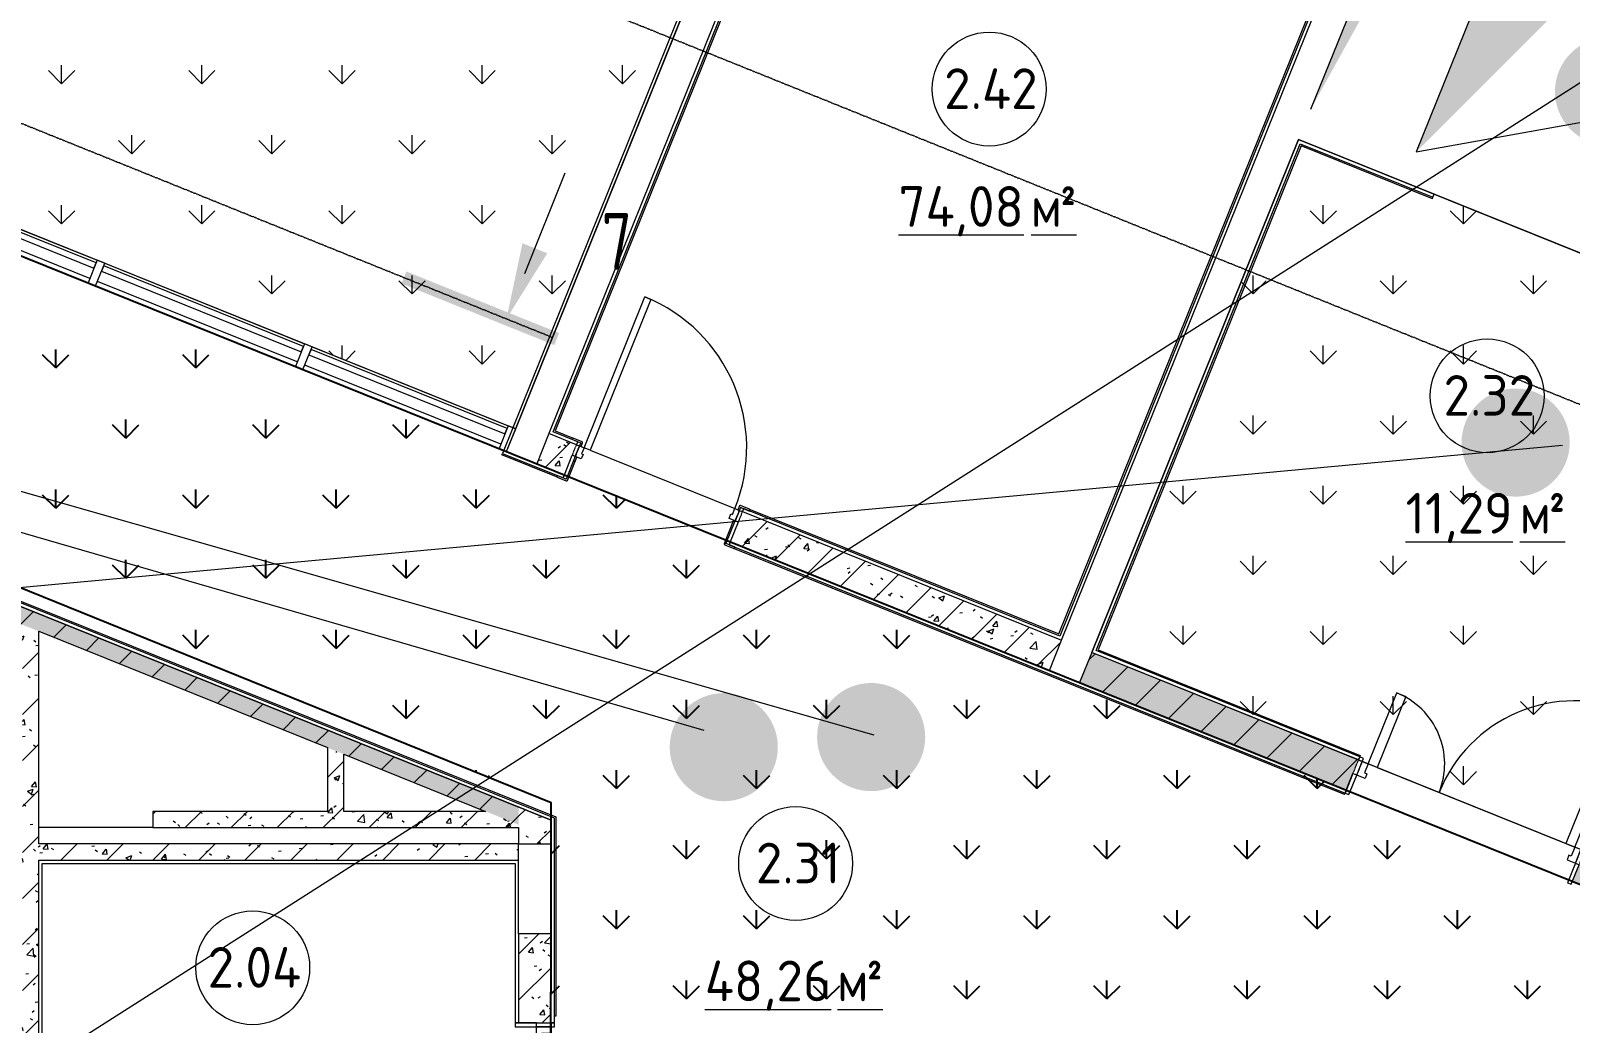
# Model space of a CAD drawing. Header units: millimetres. Extents: x -584918 to 2941280, y 3000189 to 4229862.
# Drawn here: x -459456 to -449988, y 3868007 to 3874109 of the extents above; entities that cross this region are included whole.
import ezdxf

# ---------------------------------------------------------------- set-up
doc = ezdxf.new("R2010")
doc.units = ezdxf.units.MM
for name, pattern in [('ASVP_Линия разреза', [20, 0, -10, 0, -10]), ('ASVP_Невидимые', [5, 3, -2]), ('ASVP_Штриховая_ш3 п1_5', [4.5, 3, -1.5])]:
    doc.linetypes.add(name, pattern=pattern)
for name, color, linetype, lineweight in [('2023_08_07-Лист - АР_03 - План 2го этажа этажа на отм- +$0$Стены внутренние', 7, 'Continuous', 0), ('Витраж', 7, 'Continuous', 0), ('Двери', 7, 'Continuous', 0), ('Линии', 7, 'Continuous', 0), ('Линии разделители', 7, 'ASVP_Штриховая_ш3 п1_5', 0), ('Марки помещений', 7, 'Continuous', 0), ('Обобщенные модели', 7, 'Continuous', 0), ('Панели витража', 7, 'Continuous', 0), ('Перекрытие', 7, 'Continuous', 0), ('Разрезы', 7, 'Continuous', 0), ('Стены внутренние', 7, 'Continuous', 0), ('Стены несущие', 7, 'Continuous', 0), ('Стены отделка', 7, 'Continuous', 0), ('Узлы', 7, 'Continuous', 0), ('экспертиза ДУ', 1, 'Continuous', 0), ('экспертиза условные обозначения', 1, 'Continuous', 0)]:
    doc.layers.add(name, color=color, linetype=linetype, lineweight=lineweight)
doc.styles.add('GOST Common_2', font='', dxfattribs={"height": 500})
doc.styles.add('GOST Common_3', font='', dxfattribs={"width": 0.9, "height": 500})
doc.styles.add('GOST Common_4', font='', dxfattribs={"width": 0.8, "height": 700})
doc.styles.get('GOST Common_2').set_extended_font_data('GOST Common')
doc.styles.get('GOST Common_3').set_extended_font_data('GOST Common')
doc.styles.get('GOST Common_4').set_extended_font_data('GOST Common')
pattern_1 = [(45, (-445536.98, 3844560.27), (-141.4214, 141.4214), [])]
pattern_2 = [(50, (-445536.98, 3844560.27), (364.368, -31.8783), [38.1, -419.1]), (355, (-445536.98, 3844560.27), (-70.486, 382.1133), [30.48, -335.28]), (100.451, (-445506.6, 3844557.6), (293.885, 350.2334), [32.38, -356.18]), (46.184, (-445537, 3844661.87), (542.1585, -84.086), [57.15, -628.65]), (96.636, (-445491.8, 3844654.86), (474.805, 494.8554), [48.57, -534.27]), (351.184, (-445537, 3844661.87), (474.81, 494.85), [45.72, -502.92]), (21, (-445486.18, 3844636.47), (303.2285, -204.5305), [38.1, -419.1]), (326, (-445486.18, 3844636.47), (123.604, 368.376), [30.48, -335.28]), (71.451, (-445460.9, 3844619.42), (426.834, 163.8427), [32.38, -356.18]), (37.5, (-445536.98, 3844560.27), (6.17665, 169.11015), [16.764, -314.452, 16.764, -323.596, -336.55]), (37.5, (-445536.98, 3844560.27), (6.17665, 169.11015), [-671.576, 16.764, -319.786]), (7.5, (-445536.98, 3844560.27), (133.6389, 200.3615), [16.764, -177.292, 16.764, -306.832, -128.27]), (7.5, (-445536.98, 3844560.27), (133.6389, 200.3615), [-517.652, 16.764, -111.506]), (327.5, (-445650.27, 3844560.27), (271.1818, -11.45836), [16.764, -110.236, 16.764, -379.476, -525.78]), (327.5, (-445650.27, 3844560.27), (271.1818, -11.45836), [-523.24, 16.764, -509.016]), (317.5, (-445701.07, 3844560.27), (296.2585, 50.8528), [16.764, -148.336, 16.764, -246.38, -373.38]), (317.5, (-445701.07, 3844560.27), (296.2585, 50.8528), [-428.244, 16.764, -356.616])]
pattern_3 = [(90, (-514872.35, 3487129.7), (-431.0523, 431.0523), [114.3, -747.8046]), (45, (-514872.35, 3487129.7), (-431.0523, 431.0523), [114.3, -495.3]), (135, (-514872.35, 3487129.7), (-431.0523, -431.0523), [114.3, -495.3])]

# ---------------------------------------------------------------- blocks, each defined once
blk = doc.blocks.new('ASVP_ДверьДеревянная_1 полотно - Входная_внутр_ 1000х2000h_полотно_ Г Пр _950 в свету_-7408890-АР Этаж 02')
at = {"layer": 'Двери', "lineweight": 18}
for p, q in [((-500, 1100), (-460, 1100)), ((-500, 100), (-500, 1100)), ((-460, 1100), (-460, 100)), ((-530, 100), (-500, 100)), ((-530, 30), (-530, 100)), ((-460, 100), (-500, 100)), ((-500, 100), (-500, 60)), ((500, 100), (530, 100)), ((500, 60), (500, 100)), ((530, 100), (530, 30)), ((-490, 30), (-530, 30)), ((-500, 60), (-490, 60)), ((-490, 60), (-490, 30)), ((490, 60), (500, 60)), ((490, 30), (490, 60)), ((530, 30), (490, 30))]:
    blk.add_line(p, q, dxfattribs=at)
at = {"layer": 'Двери', "linetype": 'ASVP_Невидимые', "lineweight": 18}
for p, q in [((-550, 100), (-530, 100)), ((-550, 30), (-550, 100)), ((-530, 100), (-530, 30)), ((530, 100), (550, 100)), ((530, 30), (530, 100)), ((550, 100), (550, 30)), ((-530, 30), (-550, 30)), ((550, 30), (530, 30))]:
    blk.add_line(p, q, dxfattribs=at)
at = {"layer": 'Двери'}
blk.add_arc((-500, 100), 1000, 0, 90, dxfattribs=at)
blk = doc.blocks.new('ASVP_НАЛИЧНИК МДФ_Двери - Наличник дверной МДФ-7487796-АР Этаж 02')
at = {"layer": 'Обобщенные модели'}
h = blk.add_hatch(dxfattribs=at)
h.set_pattern_fill('FP_5', color=256, style=0, pattern_type=2)
h.set_pattern_definition([(238.819, (19339.37, -20429.885), (847.5705, 1239.66265), [208.25, -1874.25]), (228.514, (19617.86, -20452.37), (-230.6308, -541.9905), [465.661, -465.661]), (220.384, (19695.7, -20645.53), (-616.941, -697.6711), [263.418, -1053.671])])
h.paths.add_polyline_path([(585, -10), (589, -7.5), (590, -5), (590, 0), (530, -0.2), (530, 150), (520, 150), (520, -5), (521.5, -8.5), (525, -10), (562.1, -10)])
h.paths.add_polyline_path([(-525, -10), (-521.5, -8.5), (-520, -5), (-520, 150), (-530, 150), (-531, 0), (-590, 0), (-590, -5), (-587.5, -9), (-585, -10), (-526.4, -10)])
for p, q in [((-530, 150), (-530, -1)), ((-520, -5), (-520, 150)), ((520, 150), (520, -5)), ((530, -1), (530, 150)), ((-531, 0), (-590, 0)), ((-590, 0), (-590, -5)), ((-531, -1), (-531, 0)), ((590, 0), (531, 0)), ((531, 0), (531, -1)), ((590, -5), (590, 0)), ((-585, -10), (-525, -10)), ((-530, -1), (-531, -1)), ((525, -10), (585, -10)), ((531, -1), (530, -1))]:
    blk.add_line(p, q, dxfattribs=at)
for centre, start, end in [((-585, -5), 180, 270), ((-525, -5), 270, 360), ((525, -5), 180, 270), ((585, -5), 270, 360)]:
    blk.add_arc(centre, 5, start, end, dxfattribs=at)
blk = doc.blocks.new('ASVP_НАЛИЧНИК МДФ_Двери - Наличник дверной МДФ-7487790-АР Этаж 02')
at = {"layer": 'Обобщенные модели'}
for p, q in [((-531, 0), (-590, 0)), ((-531, -1), (-531, 0)), ((-530, 20), (-530, -1)), ((-520, -5), (-520, 20)), ((520, 20), (520, -5)), ((530, -1), (530, 20)), ((590, 0), (531, 0)), ((590, -5), (590, 0)), ((-590, 0), (-590, -5)), ((-585, -10), (-525, -10)), ((-530, -1), (-531, -1)), ((525, -10), (585, -10)), ((531, -1), (530, -1)), ((531, 0), (531, -1))]:
    blk.add_line(p, q, dxfattribs=at)
for centre, start, end in [((-585, -5), 180, 270), ((-525, -5), 270, 360), ((525, -5), 180, 270), ((585, -5), 270, 360)]:
    blk.add_arc(centre, 5, start, end, dxfattribs=at)
blk = doc.blocks.new('ASVP_ДверьПротивопожарнаяСтальная_2 полотна - EI15 1370х2000h_полотна_ Г Л _1250 в свету_-6392377-АР Этаж 02')
at = {"layer": 'Двери', "lineweight": 18}
for p, q in [((685, 1000), (625, 1000)), ((625, 1000), (625, 100)), ((685, 100), (685, 1000)), ((-685, 570), (-625, 570)), ((-685, 100), (-685, 570)), ((-625, 570), (-625, 100)), ((-725, 100), (-685, 100)), ((-725, 10), (-725, 100)), ((-625, 100), (-685, 100)), ((-685, 100), (-685, 40)), ((625, 100), (685, 100)), ((725, 100), (685, 100)), ((685, 100), (685, 40)), ((725, 10), (725, 100)), ((-670, 10), (-725, 10)), ((-685, 40), (-670, 40)), ((-670, 40), (-670, 10)), ((685, 40), (670, 40)), ((670, 40), (670, 10)), ((670, 10), (725, 10))]:
    blk.add_line(p, q, dxfattribs=at)
at = {"layer": 'Двери', "linetype": 'ASVP_Невидимые', "lineweight": 18}
for p, q in [((-750, 100), (-725, 100)), ((-750, 10), (-750, 100)), ((-725, 100), (-725, 10)), ((750, 100), (725, 100)), ((725, 100), (725, 10)), ((750, 10), (750, 100)), ((-725, 10), (-750, 10)), ((725, 10), (750, 10))]:
    blk.add_line(p, q, dxfattribs=at)
at = {"layer": 'Двери'}
for centre, radius, start, end in [((685, 100), 900, 90, 180), ((-685, 100), 470, 360, 90)]:
    blk.add_arc(centre, radius, start, end, dxfattribs=at)
blk = doc.blocks.new('ASVP_ДверьПротивопожарнаяСтальная_2 полотна - EI30 1370х2000h_полотна_ О Л _1250 в свету_-7790696-АР Этаж 02')
at = {"layer": 'Двери', "lineweight": 18}
for p, q in [((685, 1000), (625, 1000)), ((625, 1000), (625, 100)), ((685, 100), (685, 1000)), ((-685, 570), (-625, 570)), ((-685, 100), (-685, 570)), ((-625, 570), (-625, 100)), ((-725, 100), (-685, 100)), ((-725, 10), (-725, 100)), ((-625, 100), (-685, 100)), ((-685, 100), (-685, 40)), ((625, 100), (685, 100)), ((725, 100), (685, 100)), ((685, 100), (685, 40)), ((725, 10), (725, 100)), ((-670, 10), (-725, 10)), ((-685, 40), (-670, 40)), ((-670, 40), (-670, 10)), ((685, 40), (670, 40)), ((670, 40), (670, 10)), ((670, 10), (725, 10))]:
    blk.add_line(p, q, dxfattribs=at)
at = {"layer": 'Двери', "linetype": 'ASVP_Невидимые', "lineweight": 18}
for p, q in [((-750, 100), (-725, 100)), ((-750, 10), (-750, 100)), ((-725, 100), (-725, 10)), ((750, 100), (725, 100)), ((725, 100), (725, 10)), ((750, 10), (750, 100)), ((-725, 10), (-750, 10)), ((725, 10), (750, 10))]:
    blk.add_line(p, q, dxfattribs=at)
at = {"layer": 'Двери'}
for centre, radius, start, end in [((685, 100), 900, 90, 180), ((-685, 100), 470, 360, 90)]:
    blk.add_arc(centre, radius, start, end, dxfattribs=at)
blk = doc.blocks.new('ASVP_ОТКОС_Оштукатуривание дверного откоса - Оштукатуривание дверного откоса-5741163-АР Этаж 02')
at = {"layer": 'Обобщенные модели'}
for p, q in [((-750, 130), (-750, 0)), ((-725, 0), (-725, 130)), ((725, 130), (725, 0)), ((750, 0), (750, 130)), ((-750, 0), (-725, 0)), ((725, 0), (750, 0))]:
    blk.add_line(p, q, dxfattribs=at)
blk = doc.blocks.new('ASVP_ОТКОС_Оштукатуривание дверного откоса - Оштукатуривание дверного откоса-5741164-АР Этаж 02')
at = {"layer": 'Обобщенные модели'}
for p, q in [((-750, 20), (-750, 0)), ((-725, 0), (-725, 20)), ((725, 20), (725, 0)), ((725, 0), (750, 0)), ((750, 0), (750, 20)), ((-750, 0), (-725, 0))]:
    blk.add_line(p, q, dxfattribs=at)
blk = doc.blocks.new('Системная панель - Cтеклопакет Двухкамерный_36 мм-7557354-АР Этаж 02')
at = {"layer": 'Панели витража', "lineweight": 18}
for p, q in [((662.5, 18), (-662.5, 18)), ((-662.5, 18), (-662.5, -18)), ((662.5, -18), (662.5, 18)), ((-662.5, -18), (662.5, -18))]:
    blk.add_line(p, q, dxfattribs=at)
blk = doc.blocks.new('Системная панель - Cтеклопакет Двухкамерный_36 мм-7557353-АР Этаж 02')
at = {"layer": 'Панели витража', "lineweight": 18}
for p, q in [((650, 18), (-650, 18)), ((-650, 18), (-650, -18)), ((650, -18), (650, 18)), ((-650, -18), (650, -18))]:
    blk.add_line(p, q, dxfattribs=at)
blk = doc.blocks.new('Прямоугольный импост - 50х150 мм-V77-АР Этаж 02')
at = {"layer": 'Витраж', "lineweight": 18}
for p, q in [((-50, 115), (0, 115)), ((-50, -35), (-50, 115)), ((0, 115), (0, -35)), ((0, -35), (-50, -35))]:
    blk.add_line(p, q, dxfattribs=at)
blk = doc.blocks.new('Прямоугольный импост - 50х120 мм _горизонтальный импост витража_-7556975-АР Этаж 02')
at = {"layer": 'Витраж'}
for p, q in [((-14739.7, 28633.2), (-13510.8, 28137.9)), ((-13555.6, 28026.6), (-14784.6, 28521.9))]:
    blk.add_line(p, q, dxfattribs=at)
blk = doc.blocks.new('Прямоугольный импост - 50х120 мм _горизонтальный импост витража_-7556974-АР Этаж 02')
at = {"layer": 'Витраж'}
for p, q in [((-15991.9, 29137.8), (-14786.1, 28651.9)), ((-14830.9, 28540.6), (-16036.7, 29026.5))]:
    blk.add_line(p, q, dxfattribs=at)
blk = doc.blocks.new('Прямоугольный импост - 50х150 мм-V78-АР Этаж 02')
at = {"layer": 'Витраж', "lineweight": 18}
for p, q in [((-25, 115), (25, 115)), ((-25, -35), (-25, 115)), ((25, 115), (25, -35)), ((25, -35), (-25, -35))]:
    blk.add_line(p, q, dxfattribs=at)
blk = doc.blocks.new('ASVP_Марка_Помещение_ДваЗначения - Номер Площадь-685795-АР Этаж 02')
at = {"layer": 'Марки помещений'}
blk.add_circle((0, 0), 3.5, dxfattribs=at)
blk = doc.blocks.new('Разрез - Номер вида спереди_3_5 мм-64067-АР Этаж 02')
at = {"layer": 'Разрезы'}
for points in [[(9.798, 0.404), (9.798, -0.394), (-0.333, -0.394), (-0.333, 0.404)], [(2.176, -4.675), (3, 0), (3.824, -4.675)]]:
    blk.add_hatch(color=256, dxfattribs=at).paths.add_polyline_path(points)
at = {"layer": 'Разрезы', "lineweight": 20}
blk.add_line((3, -3), (3, -9.663), dxfattribs=at)

msp = doc.modelspace()

# ---------------------------------------------------------------- hatches: boundary and pattern name
at = {"layer": 'Стены внутренние'}
h = msp.add_hatch(dxfattribs=at)
h.set_pattern_fill('FP_1', color=256, style=0, pattern_type=2)
h.set_pattern_definition(pattern_1)
h.paths.add_polyline_path([(-456456.082, 3869227.978), (-456456.082, 3869335.792), (-465413.617, 3872945.545), (-465450.995, 3872852.793), (-456523.622, 3869255.195)])
h = msp.add_hatch(dxfattribs=at)
h.set_pattern_fill('FP_2', color=256, style=0, pattern_type=2)
h.set_pattern_definition(pattern_2)
h.paths.add_polyline_path([(-456456.082, 3869227.978), (-456456.082, 3869335.792), (-465413.617, 3872945.545), (-465450.995, 3872852.793), (-456523.622, 3869255.195)])
h = msp.add_hatch(dxfattribs=at)
h.set_pattern_fill('FP_1', color=256, style=0, pattern_type=2)
h.set_pattern_definition(pattern_1)
h.paths.add_polyline_path([(-453190.872, 3870176.251), (-453116.116, 3870361.755), (-455079.441, 3871152.945), (-455154.196, 3870967.442), (-453209.422, 3870183.727)])
h.paths.add_polyline_path([(-456174.467, 3871378.595), (-456099.711, 3871564.099), (-456269.681, 3871632.594), (-456343.78, 3871446.826), (-456181.942, 3871381.608)])
h = msp.add_hatch(dxfattribs=at)
h.set_pattern_fill('FP_2', color=256, style=0, pattern_type=2)
h.set_pattern_definition(pattern_2)
h.paths.add_polyline_path([(-453190.872, 3870176.251), (-453116.116, 3870361.755), (-455079.441, 3871152.945), (-455154.196, 3870967.442), (-453209.422, 3870183.727)])
h.paths.add_polyline_path([(-456174.467, 3871378.595), (-456099.711, 3871564.099), (-456269.681, 3871632.594), (-456343.78, 3871446.826), (-456181.942, 3871381.608)])
h = msp.add_hatch(dxfattribs=at)
h.set_pattern_fill('FP_1', color=256, style=0, pattern_type=2)
h.set_pattern_definition(pattern_1)
h.paths.add_polyline_path([(-459406.082, 3866309.598), (-459406.082, 3870416.783), (-459506.082, 3870457.082), (-459506.082, 3866309.598)])
h = msp.add_hatch(dxfattribs=at)
h.set_pattern_fill('FP_2', color=256, style=0, pattern_type=2)
h.set_pattern_definition(pattern_2)
h.paths.add_polyline_path([(-459406.082, 3866309.598), (-459406.082, 3870416.783), (-459506.082, 3870457.082), (-459506.082, 3866309.598)])
h = msp.add_hatch(dxfattribs=at)
h.set_pattern_fill('FP_1', color=256, style=0, pattern_type=2)
h.set_pattern_definition(pattern_1)
h.paths.add_polyline_path([(-444546.396, 3866692.656), (-444471.64, 3866878.16), (-448077.985, 3868331.463), (-448152.74, 3868145.959), (-444553.871, 3866695.669)])
h.paths.add_polyline_path([(-449544.018, 3868706.624), (-449469.263, 3868892.127), (-449899.33, 3869065.438), (-449974.085, 3868879.934), (-449582.653, 3868722.193)])
h.paths.add_polyline_path([(-451365.364, 3869440.599), (-451290.609, 3869626.103), (-452930.613, 3870287), (-453005.368, 3870101.496), (-451372.839, 3869443.611)])
h = msp.add_hatch(dxfattribs=at)
h.set_pattern_fill('FP_2', color=256, style=0, pattern_type=2)
h.set_pattern_definition(pattern_2)
h.paths.add_polyline_path([(-444546.396, 3866692.656), (-444471.64, 3866878.16), (-448077.985, 3868331.463), (-448152.74, 3868145.959), (-444553.871, 3866695.669)])
h.paths.add_polyline_path([(-449544.018, 3868706.624), (-449469.263, 3868892.127), (-449899.33, 3869065.438), (-449974.085, 3868879.934), (-449582.653, 3868722.193)])
h.paths.add_polyline_path([(-451365.364, 3869440.599), (-451290.609, 3869626.103), (-452930.613, 3870287), (-453005.368, 3870101.496), (-451372.839, 3869443.611)])
h = msp.add_hatch(dxfattribs=at)
h.set_pattern_fill('FP_1', color=256, style=0, pattern_type=2)
h.set_pattern_definition(pattern_1)
h.paths.add_polyline_path([(-457531.082, 3869309.598), (-457531.082, 3869661.186), (-457631.082, 3869701.485), (-457631.082, 3869309.598)])
h = msp.add_hatch(dxfattribs=at)
h.set_pattern_fill('FP_2', color=256, style=0, pattern_type=2)
h.set_pattern_definition(pattern_2)
h.paths.add_polyline_path([(-457531.082, 3869309.598), (-457531.082, 3869661.186), (-457631.082, 3869701.485), (-457631.082, 3869309.598)])
h = msp.add_hatch(dxfattribs=at)
h.set_pattern_fill('FP_1', color=256, style=0, pattern_type=2)
h.set_pattern_definition(pattern_1)
h.paths.add_polyline_path([(-457309.656, 3869209.598), (-456456.082, 3869209.598), (-456456.082, 3869227.978), (-456658.623, 3869309.598), (-458706.082, 3869309.598), (-458706.082, 3869209.598), (-458275.531, 3869209.598)])
h = msp.add_hatch(dxfattribs=at)
h.set_pattern_fill('FP_2', color=256, style=0, pattern_type=2)
h.set_pattern_definition(pattern_2)
h.paths.add_polyline_path([(-457309.656, 3869209.598), (-456456.082, 3869209.598), (-456456.082, 3869227.978), (-456658.623, 3869309.598), (-458706.082, 3869309.598), (-458706.082, 3869209.598), (-458275.531, 3869209.598)])
h = msp.add_hatch(dxfattribs=at)
h.set_pattern_fill('FP_1', color=256, style=0, pattern_type=2)
h.set_pattern_definition(pattern_1)
h.paths.add_polyline_path([(-456256.082, 3869109.598), (-456256.082, 3869255.195), (-456456.082, 3869335.792), (-456456.082, 3869109.598), (-456343.78, 3869109.598)])
h = msp.add_hatch(dxfattribs=at)
h.set_pattern_fill('FP_2', color=256, style=0, pattern_type=2)
h.set_pattern_definition(pattern_2)
h.paths.add_polyline_path([(-456256.082, 3869109.598), (-456256.082, 3869255.195), (-456456.082, 3869335.792), (-456456.082, 3869109.598), (-456343.78, 3869109.598)])
h = msp.add_hatch(dxfattribs=at)
h.set_pattern_fill('FP_1', color=256, style=0, pattern_type=2)
h.set_pattern_definition(pattern_1)
h.paths.add_polyline_path([(-459406.082, 3869009.598), (-456456.082, 3869009.598), (-456456.082, 3869109.598), (-459406.082, 3869109.598)])
h = msp.add_hatch(dxfattribs=at)
h.set_pattern_fill('FP_2', color=256, style=0, pattern_type=2)
h.set_pattern_definition(pattern_2)
h.paths.add_polyline_path([(-459406.082, 3869009.598), (-456456.082, 3869009.598), (-456456.082, 3869109.598), (-459406.082, 3869109.598)])
h = msp.add_hatch(dxfattribs=at)
h.set_pattern_fill('FP_1', color=256, style=0, pattern_type=2)
h.set_pattern_definition(pattern_1)
h.paths.add_polyline_path([(-456256.082, 3864759.598), (-456256.082, 3866509.598), (-456456.082, 3866509.598), (-456456.082, 3864759.598), (-456343.78, 3864759.598)])
h.paths.add_polyline_path([(-456456.082, 3868009.598), (-456256.082, 3868009.598), (-456256.082, 3868555.792), (-456456.082, 3868555.792), (-456456.082, 3868350.214)])
h = msp.add_hatch(dxfattribs=at)
h.set_pattern_fill('FP_2', color=256, style=0, pattern_type=2)
h.set_pattern_definition(pattern_2)
h.paths.add_polyline_path([(-456256.082, 3864759.598), (-456256.082, 3866509.598), (-456456.082, 3866509.598), (-456456.082, 3864759.598), (-456343.78, 3864759.598)])
h.paths.add_polyline_path([(-456456.082, 3868009.598), (-456256.082, 3868009.598), (-456256.082, 3868555.792), (-456456.082, 3868555.792), (-456456.082, 3868350.214)])
at = {"layer": 'Узлы'}
h = msp.add_hatch(color=256, dxfattribs=at)
h.paths.add_polyline_path([(-437255.543, 3863970.181), (-436689.837, 3864720.898), (-435990.934, 3864700.429), (-436825.701, 3865036.827), (-437238.931, 3864011.404)])
h.paths.add_polyline_path([(-439685.089, 3865164.88), (-440961.341, 3865679.191), (-441036.096, 3865493.687), (-440914.853, 3865563.687), (-439713.468, 3865174.084)])
h.paths.add_polyline_path([(-436750.945, 3865222.331), (-436093.94, 3866094.207), (-435430.269, 3866091.707), (-436265.036, 3866428.106), (-436657.501, 3865454.211)])
h.paths.add_polyline_path([(-444544.873, 3867285.023), (-446121.655, 3867920.442), (-446252.477, 3867595.811), (-446063.076, 3867749.184), (-444553.871, 3867287.774)])
h.paths.add_polyline_path([(-443797.32, 3869140.06), (-445374.102, 3869775.48), (-445448.858, 3869589.976), (-445310.294, 3869669.976), (-443807.426, 3869143.6)])
h.paths.add_polyline_path([(-437188.679, 3871921.51), (-436841.27, 3872574.891), (-436694.879, 3872585.032), (-436889.658, 3872663.525), (-437181.203, 3871940.06)])
h.paths.add_polyline_path([(-450935.755, 3873364.424), (-450044.8, 3874255.379), (-447796.034, 3873932.011), (-450300.335, 3874941.206), (-450920.804, 3873401.525)])
h.paths.add_polyline_path([(-451585.018, 3873626.068), (-450852.262, 3874947.996), (-450485.839, 3875015.962), (-450949.598, 3875202.85), (-451544.405, 3873726.849)])
h.paths.add_polyline_path([(-461556.677, 3873709.268), (-459680.64, 3875742.729), (-455210.371, 3874849.839), (-460274.624, 3876890.657), (-461553.664, 3873716.743)])
at = {"layer": 'экспертиза ДУ', "lineweight": 0}
h = msp.add_hatch(color=5, dxfattribs=at)
edge = h.paths.add_edge_path()
edge.add_arc((-449749.599, 3873736.271), 332.544, 0, 360)
h = msp.add_hatch(color=5, dxfattribs=at)
edge = h.paths.add_edge_path()
edge.add_arc((-450324.048, 3871577.281), 332.544, 0, 360)
h = msp.add_hatch(color=5, dxfattribs=at)
edge = h.paths.add_edge_path()
edge.add_arc((-455194.185, 3869704.56), 332.544, 0, 360)
h = msp.add_hatch(color=30, dxfattribs=at)
edge = h.paths.add_edge_path()
edge.add_arc((-454287.765, 3869766.518), 332.544, 0, 360)
at = {"layer": 'экспертиза условные обозначения'}
h = msp.add_hatch(dxfattribs=at)
h.set_pattern_fill('GRASS', color=2, scale=24)
h.set_pattern_definition(pattern_3)
h.paths.add_polyline_path([(-460285.699, 3876916.683), (-461575.227, 3873716.743), (-456473.873, 3871660.974), (-455184.345, 3874860.914)])
at = {"layer": 'экспертиза условные обозначения', "lineweight": -3}
h = msp.add_hatch(dxfattribs=at)
h.set_pattern_fill('GRASS', color=3, scale=24)
h.set_pattern_definition([(90, (-445940.84, 3599179.46), (-431.0523, 431.0523), [114.3, -747.8046]), (45, (-445940.84, 3599179.46), (-431.0523, 431.0523), [114.3, -495.3]), (135, (-445940.84, 3599179.46), (-431.0523, -431.0523), [114.3, -495.3])])
edge = h.paths.add_edge_path()
edge.add_line((-464117.667, 3872531.111), (-463407.492, 3874293.397))
edge.add_line((-463407.492, 3874293.397), (-446452.447, 3867460.767))
edge.add_line((-446452.447, 3867460.767), (-447162.622, 3865698.481))
edge.add_line((-447162.622, 3865698.481), (-451766.386, 3867559.12))
edge.add_arc((-452188.302, 3866523.809), 1117.981, 67.8278443, 178.9159405)
edge.add_line((-453306.082, 3866544.96), (-453306.082, 3864709.598))
edge.add_line((-453306.082, 3864709.598), (-456258.851, 3864709.598))
edge.add_line((-456258.851, 3864709.598), (-456256.082, 3869363.01))
edge.add_line((-456256.082, 3869363.01), (-460266.386, 3870984.493))
edge.add_line((-460266.386, 3870984.493), (-462958.851, 3872069.516))
at = {"layer": 'экспертиза условные обозначения'}
h = msp.add_hatch(dxfattribs=at)
h.set_pattern_fill('GRASS', color=160, scale=24)
h.set_pattern_definition(pattern_3)
h.paths.add_polyline_path([(-451659.773, 3873440.564), (-448506.209, 3872169.725), (-449777.048, 3869016.16), (-452930.613, 3870287)])

# ---------------------------------------------------------------- linework, layer by layer
at = {"layer": '2023_08_07-Лист - АР_03 - План 2го этажа этажа на отм- +$0$Стены внутренние'}
msp.add_line((-450843.695, 3869446.003), (-449953.277, 3869087.178), dxfattribs=at)
at = {"layer": 'Линии'}
for p, q in [((-450949.598, 3875202.85), (-451585.018, 3873626.068)), ((-450300.335, 3874941.206), (-450935.755, 3873364.424)), ((-450935.755, 3873364.424), (-447796.034, 3873932.011))]:
    msp.add_line(p, q, dxfattribs=at)
at = {"layer": 'Линии разделители'}
for p, q in [((-460332.767, 3873054.328), (-459103.805, 3872559.075)), ((-459057.429, 3872540.386), (-457828.466, 3872045.133)), ((-457782.09, 3872026.444), (-456576.316, 3871540.535))]:
    msp.add_line(p, q, dxfattribs=at)
at = {"layer": 'Перекрытие'}
for p, q in [((-449433.728, 3872543.501), (-450825.006, 3873104.165)), ((-459103.805, 3872559.075), (-460332.767, 3873054.328)), ((-457828.466, 3872045.133), (-459057.429, 3872540.386)), ((-456576.316, 3871540.535), (-457782.09, 3872026.444)), ((-456016.235, 3871530.459), (-455125.817, 3871171.634)), ((-456155.916, 3871371.12), (-456174.467, 3871378.595)), ((-455182.021, 3870978.655), (-456146.641, 3871367.382)), ((-455154.196, 3870967.442), (-455172.746, 3870974.917)), ((-451174.669, 3869579.381), (-450015.27, 3869112.16)), ((-449997.273, 3868889.279), (-451342.176, 3869431.254)), ((-458706.082, 3869209.598), (-459406.082, 3869209.598))]:
    msp.add_line(p, q, dxfattribs=at)
at = {"layer": 'Разрезы', "linetype": 'ASVP_Линия разреза'}
for p, q in [((-475587.767, 3882153.064), (-407776.35, 3854826.075)), ((-456252.236, 3872226.428), (-461352.677, 3874281.829))]:
    msp.add_line(p, q, dxfattribs=at)
at = {"layer": 'Стены внутренние'}
for p, q in [((-454272.054, 3876509.406), (-456230.642, 3871649.207)), ((-453132.729, 3870400.794), (-451174.141, 3875260.993)), ((-451643.161, 3873401.525), (-452891.574, 3870303.612)), ((-450836.22, 3873076.34), (-451643.161, 3873401.525)), ((-450836.22, 3873076.34), (-450832.482, 3873085.615)), ((-464116.006, 3872454.971), (-456226.082, 3869275.45)), ((-456230.642, 3871649.207), (-456120.961, 3871605.007)), ((-456559.703, 3871501.496), (-456555.966, 3871510.771)), ((-456222.781, 3871365.721), (-456559.703, 3871501.496)), ((-456222.781, 3871365.721), (-456220.912, 3871370.359)), ((-455031.127, 3871165.82), (-455032.995, 3871161.182)), ((-455031.127, 3871165.82), (-453132.729, 3870400.794)), ((-455128.308, 3870924.665), (-455126.44, 3870929.303)), ((-451376.577, 3869412.773), (-455128.308, 3870924.665)), ((-452891.574, 3870303.612), (-451279.395, 3869653.928)), ((-451279.395, 3869653.928), (-451283.133, 3869644.653)), ((-451376.577, 3869412.773), (-451372.839, 3869422.048)), ((-456226.082, 3869275.45), (-456226.082, 3868049.598)), ((-456226.082, 3868049.598), (-456236.082, 3868049.598))]:
    msp.add_line(p, q, dxfattribs=at)
at = {"layer": 'Стены несущие'}
for p, q in [((-456256.082, 3869255.195), (-465413.617, 3872945.545)), ((-456269.681, 3871632.594), (-456344.436, 3871447.091)), ((-456099.711, 3871564.099), (-456269.681, 3871632.594)), ((-456174.467, 3871378.595), (-456125.876, 3871499.173)), ((-456344.436, 3871447.091), (-456174.467, 3871378.595)), ((-455105.605, 3871088.019), (-455154.196, 3870967.442)), ((-455079.441, 3871152.945), (-453116.116, 3870361.755)), ((-455154.196, 3870967.442), (-453190.872, 3870176.251)), ((-459406.082, 3870416.783), (-457631.082, 3869701.485)), ((-459406.082, 3869109.598), (-459406.082, 3870416.783)), ((-453190.872, 3870176.251), (-453116.116, 3870361.755)), ((-453116.116, 3870361.755), (-453116.116, 3870361.755)), ((-452930.613, 3870287), (-453005.368, 3870101.496)), ((-451290.609, 3869626.103), (-452930.613, 3870287)), ((-451365.364, 3869440.599), (-453005.368, 3870101.496)), ((-457631.082, 3869701.485), (-457631.082, 3869309.598)), ((-457531.082, 3869661.186), (-456658.623, 3869309.598)), ((-457531.082, 3869309.598), (-457531.082, 3869661.186)), ((-451365.364, 3869440.599), (-451324.248, 3869542.626)), ((-457631.082, 3869309.598), (-458706.082, 3869309.598)), ((-458706.082, 3869309.598), (-458706.082, 3869209.598)), ((-456658.623, 3869309.598), (-457531.082, 3869309.598)), ((-458706.082, 3869209.598), (-456456.082, 3869209.598)), ((-456456.082, 3869209.598), (-456456.082, 3869109.598)), ((-456256.082, 3869109.598), (-456256.082, 3869255.195)), ((-456456.082, 3869109.598), (-459406.082, 3869109.598)), ((-456456.082, 3869009.598), (-456456.082, 3869109.598)), ((-456456.082, 3869109.598), (-456256.082, 3869109.598)), ((-459406.082, 3869009.598), (-456456.082, 3869009.598)), ((-459406.082, 3866309.598), (-459406.082, 3869009.598)), ((-456256.082, 3868555.792), (-456456.082, 3868555.792)), ((-456456.082, 3868555.792), (-456456.082, 3868009.598)), ((-456256.082, 3868009.598), (-456256.082, 3868555.792)), ((-456456.082, 3868009.598), (-456346.082, 3868009.598))]:
    msp.add_line(p, q, dxfattribs=at)
at = {"layer": 'Стены отделка'}
for p, q in [((-454288.666, 3876548.444), (-456269.681, 3871632.594)), ((-456243.655, 3871643.669), (-454277.592, 3876522.419)), ((-451161.128, 3875266.53), (-453127.191, 3870387.781)), ((-453116.116, 3870361.755), (-451135.102, 3875277.605)), ((-456529.94, 3871521.846), (-455184.345, 3874860.914)), ((-455210.371, 3874849.839), (-456555.966, 3871510.771)), ((-451659.773, 3873440.564), (-452930.613, 3870287)), ((-450825.006, 3873104.165), (-451659.773, 3873440.564)), ((-452904.587, 3870298.075), (-451648.698, 3873414.538)), ((-451648.698, 3873414.538), (-450832.482, 3873085.615)), ((-450832.482, 3873085.615), (-450825.006, 3873104.165)), ((-464127.219, 3872427.146), (-456256.082, 3869255.195)), ((-456236.082, 3869268.698), (-464119.744, 3872445.696)), ((-456092.236, 3871582.65), (-456243.655, 3871643.669)), ((-456269.681, 3871632.594), (-456269.681, 3871632.594)), ((-456099.711, 3871564.099), (-456092.236, 3871582.65)), ((-456555.966, 3871510.771), (-456181.942, 3871360.045)), ((-456344.436, 3871447.091), (-456529.94, 3871521.846)), ((-456181.942, 3871360.045), (-456174.467, 3871378.595)), ((-455071.965, 3871171.496), (-455079.441, 3871152.945)), ((-453127.191, 3870387.781), (-455071.965, 3871171.496)), ((-455154.196, 3870967.442), (-455161.671, 3870948.891)), ((-455161.671, 3870948.891), (-451372.839, 3869422.048)), ((-452930.613, 3870287), (-452930.613, 3870287)), ((-451283.133, 3869644.653), (-452904.587, 3870298.075)), ((-453005.368, 3870101.496), (-453190.872, 3870176.251)), ((-451290.609, 3869626.103), (-451283.133, 3869644.653)), ((-451372.839, 3869422.048), (-451365.364, 3869440.599)), ((-456236.082, 3868009.598), (-456236.082, 3869268.698)), ((-456256.082, 3869109.598), (-456256.082, 3868555.792)), ((-459386.082, 3868989.598), (-456476.082, 3868989.598)), ((-459386.082, 3866529.598), (-459386.082, 3868989.598)), ((-456476.082, 3868989.598), (-456476.082, 3868009.598)), ((-456456.082, 3868555.792), (-456456.082, 3869009.598)), ((-456476.082, 3868009.598), (-456456.082, 3868009.598)), ((-456256.082, 3868009.598), (-456236.082, 3868009.598))]:
    msp.add_line(p, q, dxfattribs=at)
at = {"layer": 'экспертиза ДУ'}
for points in [[(-455314.295, 3869806.869), (-520050.006, 3888562.029)], [(-520050.006, 3888562.029), (-454270.948, 3869780.291)], [(-531200.006, 3821992.029), (-449872.615, 3873826.916)], [(-450036.542, 3871559.005), (-532070.006, 3864002.029)]]:
    msp.add_lwpolyline(points, dxfattribs=at)
at = {"layer": 'экспертиза условные обозначения', "color": 2}
msp.add_lwpolyline([(-460285.699, 3876916.683), (-461575.227, 3873716.743), (-456473.873, 3871660.974), (-455184.345, 3874860.914), (-460285.699, 3876916.683)], dxfattribs=at)
at = {"layer": 'экспертиза условные обозначения', "color": 3, "lineweight": -3}
msp.add_lwpolyline([(-464117.667, 3872531.111), (-463407.492, 3874293.397), (-446452.447, 3867460.767), (-447162.622, 3865698.481), (-451766.386, 3867559.12, 0.52661635), (-453306.082, 3866544.96), (-453306.082, 3864709.598), (-456258.851, 3864709.598), (-456256.082, 3869363.01), (-460266.386, 3870984.493), (-462958.851, 3872069.516)], format="xyb", dxfattribs=at)
at = {"layer": 'экспертиза условные обозначения', "color": 160}
msp.add_lwpolyline([(-451659.773, 3873440.564), (-448506.209, 3872169.725), (-449777.048, 3869016.16), (-452930.613, 3870287), (-451659.773, 3873440.564)], dxfattribs=at)

# ---------------------------------------------------------------- block references
at = {"layer": 'Витраж'}
for name, p in [('Прямоугольный импост - 50х120 мм _горизонтальный импост витража_-7556975-АР Этаж 02', (-445536.981, 3844560.265)), ('Прямоугольный импост - 50х120 мм _горизонтальный импост витража_-7556975-АР Этаж 02', (-444261.643, 3844046.323)), ('Прямоугольный импост - 50х120 мм _горизонтальный импост витража_-7556974-АР Этаж 02', (-441734.154, 3843027.783))]:
    msp.add_blockref(name, p, dxfattribs=at)
at = {"layer": 'Витраж', "extrusion": (0, 0, -1), "rotation": 201.9486990835426}
for name, p in [('Прямоугольный импост - 50х150 мм-V78-АР Этаж 02', (459037.632, 3872656.395)), ('Прямоугольный импост - 50х150 мм-V78-АР Этаж 02', (457762.294, 3872142.453)), ('Прямоугольный импост - 50х150 мм-V77-АР Этаж 02', (456486.955, 3871628.51))]:
    msp.add_blockref(name, p, dxfattribs=at)
at = {"layer": 'Двери'}
for name, p, rotation in [('ASVP_ДверьДеревянная_1 полотно - Входная_внутр_ 1000х2000h_полотно_ Г Пр _950 в свету_-7408890-АР Этаж 02', (-455626.954, 3871265.77), 338.0513009164578), ('ASVP_ДверьПротивопожарнаяСтальная_2 полотна - EI30 1370х2000h_полотна_ О Л _1250 в свету_-7790696-АР Этаж 02', (-450632.347, 3869253.018), 338.0513009164578), ('ASVP_ДверьПротивопожарнаяСтальная_2 полотна - EI15 1370х2000h_полотна_ Г Л _1250 в свету_-6392377-АР Этаж 02', (-456356.082, 3867259.598), 269.9999999999471)]:
    msp.add_blockref(name, p, dxfattribs=dict(at, rotation=rotation))
at = {"layer": 'Марки помещений', "xscale": 99.99999999999993, "yscale": 99.99999999999993, "zscale": 99.99999999999993}
for p in [(-453561.613, 3873750.808), (-450499.027, 3871864.61), (-454752.286, 3868989.316), (-458091.149, 3868347.992)]:
    msp.add_blockref('ASVP_Марка_Помещение_ДваЗначения - Номер Площадь-685795-АР Этаж 02', p, dxfattribs=at)
at = {"layer": 'Обобщенные модели'}
for name, p, rotation in [('ASVP_НАЛИЧНИК МДФ_Двери - Наличник дверной МДФ-7487790-АР Этаж 02', (-455582.1, 3871377.073), 158.0513009164576), ('ASVP_НАЛИЧНИК МДФ_Двери - Наличник дверной МДФ-7487796-АР Этаж 02', (-455671.807, 3871154.468), 338.0513009164578), ('ASVP_ОТКОС_Оштукатуривание дверного откоса - Оштукатуривание дверного откоса-5741164-АР Этаж 02', (-450587.494, 3869364.321), 158.0513009164576), ('ASVP_ОТКОС_Оштукатуривание дверного откоса - Оштукатуривание дверного откоса-5741163-АР Этаж 02', (-450677.2, 3869141.716), 338.0513009164578), ('ASVP_ОТКОС_Оштукатуривание дверного откоса - Оштукатуривание дверного откоса-5741163-АР Этаж 02', (-456476.082, 3867259.598), 269.9999999999471), ('ASVP_ОТКОС_Оштукатуривание дверного откоса - Оштукатуривание дверного откоса-5741164-АР Этаж 02', (-456236.082, 3867259.598), 89.99999999994694)]:
    msp.add_blockref(name, p, dxfattribs=dict(at, rotation=rotation))
at = {"layer": 'Панели витража', "rotation": 338.0513009164574}
for name, p in [('Системная панель - Cтеклопакет Двухкамерный_36 мм-7557354-АР Этаж 02', (-459675.302, 3872913.366)), ('Системная панель - Cтеклопакет Двухкамерный_36 мм-7557354-АР Этаж 02', (-458399.963, 3872399.424)), ('Системная панель - Cтеклопакет Двухкамерный_36 мм-7557353-АР Этаж 02', (-457136.219, 3871890.154))]:
    msp.add_blockref(name, p, dxfattribs=at)
at = {"layer": 'Разрезы', "xscale": 99.99999999999993, "yscale": 99.99999999999993, "zscale": 99.99999999999993, "rotation": 158.0513009164576}
msp.add_blockref('Разрез - Номер вида спереди_3_5 мм-64067-АР Этаж 02', (-456252.236, 3872226.428), dxfattribs=at)

# ---------------------------------------------------------------- texts
at = {"layer": 'Марки помещений', "char_height": 250, "attachment_point": 1}
for s, insert, width, style in [('2.42', (-453839.27, 3873878.534), 685.44281, 'GOST Common_2'), ('\\L74,08 ', (-454120.057, 3873154.003), 988.48069, 'GOST Common_2'), ('\\L\\fGOST Common|b0|i0|c204|p34|;\\W.9;\\Lм', (-453304.479, 3873154.003), 216.45562, 'GOST Common_2'), ('\\L\\fGOST Common|b0|i0|c238|p34|;\\W.9;\\L²', (-453125.885, 3873154.003), 165.94931, 'GOST Common_3'), ('2.32', (-450767.684, 3871992.335), 663.79725, 'GOST Common_2'), ('\\L11,29 ', (-451000.77, 3871267.804), 851.39212, 'GOST Common_2'), ('\\L\\fGOST Common|b0|i0|c238|p34|;\\W.9;\\L²', (-450119.707, 3871267.804), 165.94931, 'GOST Common_3'), ('\\L\\fGOST Common|b0|i0|c204|p34|;\\W.9;\\Lм', (-450298.301, 3871267.804), 216.45562, 'GOST Common_2'), ('2.31', (-454997.093, 3869117.041), 606.07575, 'GOST Common_2'), ('2.04', (-458368.806, 3868475.717), 685.44281, 'GOST Common_2'), ('\\L48,26 ', (-455310.729, 3868392.511), 988.48069, 'GOST Common_2'), ('\\L\\fGOST Common|b0|i0|c238|p34|;\\W.9;\\L²', (-454316.558, 3868392.511), 165.94931, 'GOST Common_3'), ('\\L\\fGOST Common|b0|i0|c204|p34|;\\W.9;\\Lм', (-454495.151, 3868392.511), 216.45562, 'GOST Common_2')]:
    msp.add_mtext(s, dxfattribs=dict(at, insert=insert, width=width, style=style))
at = {"layer": 'Разрезы', "insert": (-455945.194, 3872989.473), "char_height": 350, "width": 243.713, "attachment_point": 1, "style": 'GOST Common_4'}
msp.add_mtext('\\fGOST Common|b0|i0|c204|p34|;\\W.8;7', dxfattribs=at)

doc.saveas('drawing.dxf')
